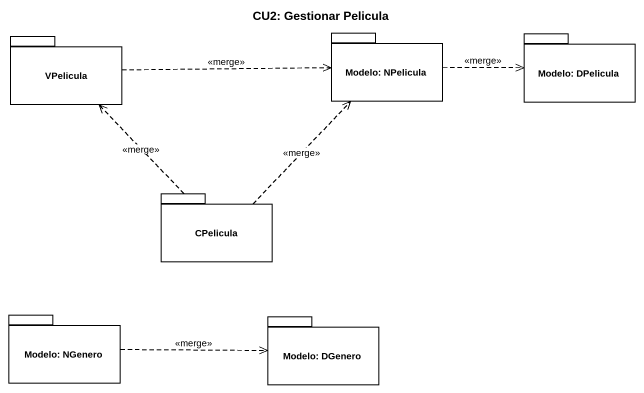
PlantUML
@startuml
title CU2: Gestionar Pelicula
package VPelicula {
}
package "Modelo: NPelicula" as Modelo_NPelicula {
}
package "Modelo: DPelicula" as Modelo_DPelicula {
}
package CPelicula {
}
package "Modelo: NGenero" as Modelo_NGenero {
}
package "Modelo: DGenero" as Modelo_DGenero {
}
VPelicula .right.> Modelo_NPelicula : <<merge>>
Modelo_NPelicula .right.> Modelo_DPelicula : <<merge>>
CPelicula .up.> VPelicula : <<merge>>
CPelicula .up.> Modelo_NPelicula : <<merge>>
Modelo_NGenero .right.> Modelo_DGenero : <<merge>>
@enduml
